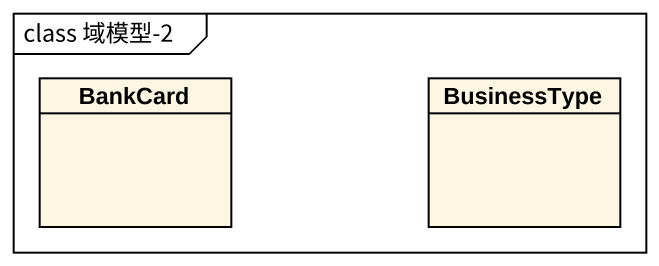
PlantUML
@startuml
mainframe class 域模型-2
hide circle
hide empty members
class BankCard
class BusinessType
@enduml
